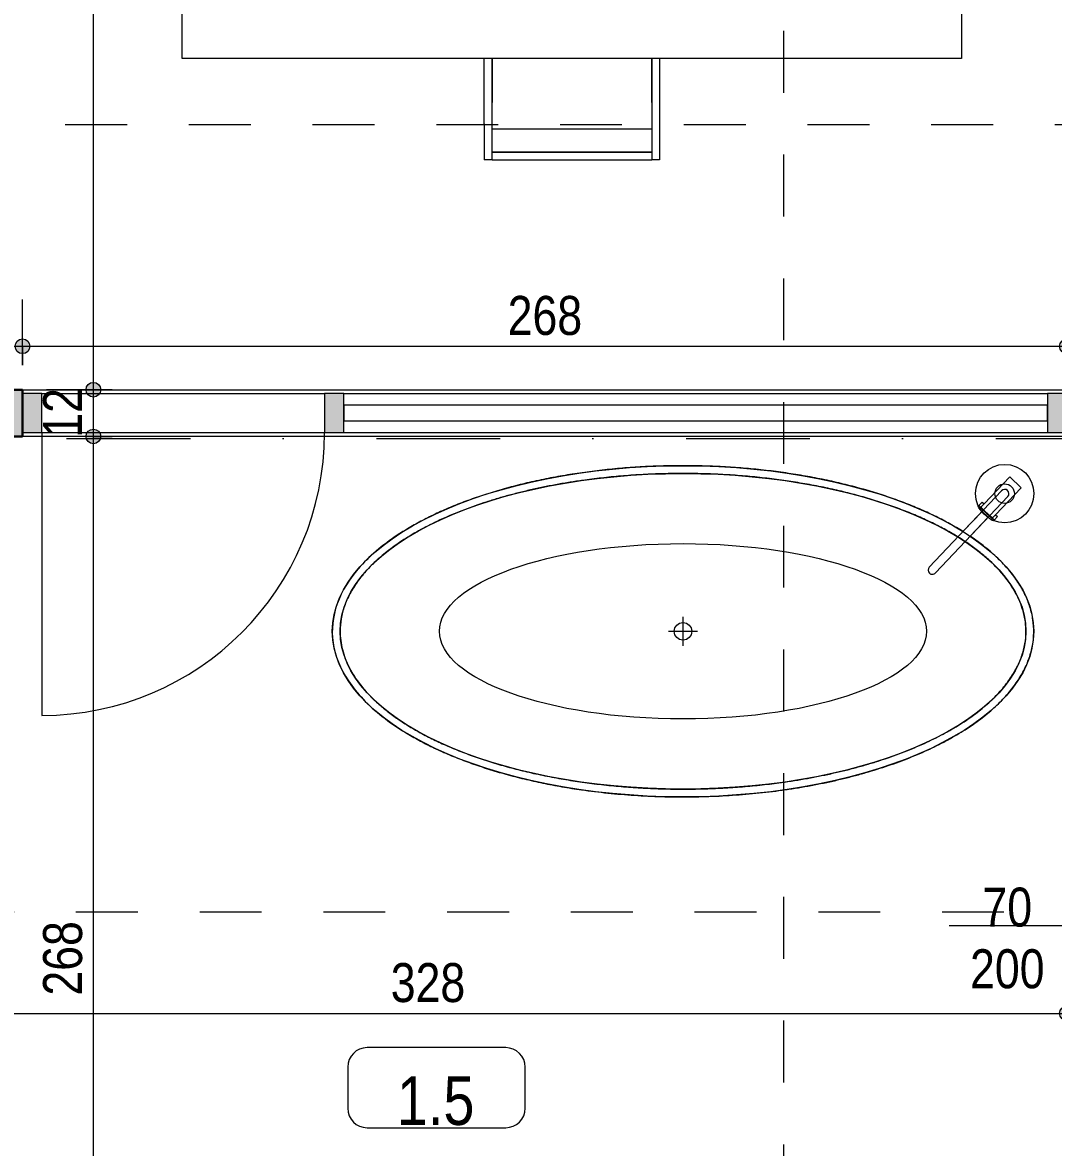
# Model space of a CAD drawing. Header units: centimetres. Extents: x -78 to 2009, y -1466 to 320.
# Drawn here: x 309.1 to 573.7, y -1096.1 to -807.3 of the extents above; entities that cross this region are included whole.
import ezdxf

# ---------------------------------------------------------------- set-up
doc = ezdxf.new("R2010")
doc.units = ezdxf.units.CM
doc.linetypes.add('Dash', pattern=[31.75, 15.875, -15.875])
doc.linetypes.add('Dash dot', pattern=[79.375, 31.75, -23.8125, 0, -23.8125])
for name, color, linetype, lineweight in [('A-ANNO-DIMS', 7, 'Continuous', 9), ('A-ANNO-DIMS-50', 7, 'Continuous', 9), ('A-AREA-IDEN', 7, 'Continuous', 9), ('A-DOOR', 7, 'Continuous', 9), ('A-DOOR-IDEN', 7, 'Continuous', 9), ('A-FLOR', 7, 'Continuous', 9), ('A-GLAZ-CURT', 7, 'Continuous', 9), ('A-GLAZ-CWMG', 7, 'Continuous', 9), ('A-WALL', 7, 'Continuous', 9), ('A-WALL-PATT', 7, 'Continuous', 9), ('G-ANNO-SYMB', 7, 'Continuous', 9), ('I-FURN', 7, 'Continuous', 9), ('P-SANR-FIXT', 7, 'Continuous', 9), ('S-GRID', 7, 'Continuous', 9)]:
    doc.layers.add(name, color=color, linetype=linetype, lineweight=lineweight)
doc.styles.add('Arial Narrow', font='ARIALN.TTF', dxfattribs={"height": 12.5})
doc.styles.add('Arial Narrow_1', font='ARIALN.TTF', dxfattribs={"height": 10})
doc.styles.add('Arial Narrow_3', font='ARIALN.TTF', dxfattribs={"height": 10})
doc.dimstyles.new('TEC_DIM', dxfattribs={"dimscale": 30.48, "dimtxt": 10.23431, "dimasz": 0.492126, "dimexe": 0.393701, "dimexo": 0.246063, "dimgap": 0, "dimtad": 1, "dimdec": 0, "dimzin": 0, "dimdsep": 46, "dimtxsty": 'Arial Narrow_3', "dimblk1": 'DOTSMALL', "dimblk2": 'DOTSMALL', "dimsah": 1, "dimcen": 0.09, "dimazin": 0, "dimtfac": 1, "dimtdec": 4, "dimtix": 1, "dimtmove": 0, "dimatfit": 3, "dimfxl": 0, "dimtvp": 1, "dimtolj": 1, "dimtzin": 0, "dimarcsym": 0})

# ---------------------------------------------------------------- blocks, each defined once
blk = doc.blocks.new('Stuhl-13 - Typ1-1721772-НИВО 1')
at = {"layer": 'I-FURN'}
for p, q in [((-57.71, 2.56), (-55.71, 2.56)), ((-57.71, -6.68), (-57.71, 2.56)), ((-14.71, 2.56), (-55.71, 2.56)), ((-55.71, 0.56), (-55.71, 2.56)), ((-55.71, 0.56), (-14.71, 0.56)), ((-55.71, 0.4), (-55.71, 0.56)), ((-55.71, -3.83), (-55.71, 0.4)), ((-14.72, 0.57), (-55.7, 0.57)), ((-14.71, 2.56), (-12.71, 2.56)), ((-14.71, 2.56), (-14.71, 0.56)), ((-14.71, 0.56), (-14.71, 0.4)), ((-14.71, 0.4), (-14.71, -3.83)), ((-12.71, -6.68), (-12.71, 2.56)), ((-55.71, -9.06), (-55.71, -3.83)), ((-55.7, -5.33), (-14.72, -5.33)), ((-14.71, -3.83), (-14.71, -9.06)), ((-57.71, -12.15), (-57.71, -6.68)), ((-12.71, -6.68), (-12.71, -12.15)), ((-55.71, -23.44), (-55.71, -9.06)), ((-14.71, -9.06), (-14.71, -23.44)), ((-57.71, -23.44), (-57.71, -12.15)), ((-55.71, -12.15), (-55.71, -23.44)), ((-14.71, -23.44), (-14.71, -12.15)), ((-12.71, -12.15), (-12.71, -23.44))]:
    blk.add_line(p, q, dxfattribs=at)
blk = doc.blocks.new('System Panel - Glazed-2486678-НИВО 1')
at = {"layer": 'A-GLAZ-CURT'}
for p, q in [((90.25, 2), (-90.25, 2)), ((-90.25, 2), (-90.25, -2)), ((90.25, -2), (90.25, 2)), ((-90.25, -2), (90.25, -2))]:
    blk.add_line(p, q, dxfattribs=at)
blk = doc.blocks.new('Rectangular Mullion - TEC_DOGRAMA_TERASI_EX-1911774-НИВО 1')
at = {"layer": 'A-GLAZ-CWMG'}
for p, q in [((391.64, -902.59), (572.14, -902.59)), ((391.64, -912.59), (572.14, -912.59))]:
    blk.add_line(p, q, dxfattribs=at)
blk = doc.blocks.new('Rectangular Mullion - TEC_DOGRAMA_TERASI_EX-2486679-НИВО 1')
at = {"layer": 'A-GLAZ-CWMG', "true_color": 0xc0c0c0}
blk.add_hatch(color=9, dxfattribs=at).paths.add_polyline_path([(-5, -5), (-5, 5), (0, 5), (0, -5)])
at = {"layer": 'A-GLAZ-CWMG', "lineweight": 15}
for p, q in [((-5, 5), (0, 5)), ((-5, -5), (-5, 5)), ((0, 5), (0, -5)), ((0, -5), (-5, -5))]:
    blk.add_line(p, q, dxfattribs=at)
blk = doc.blocks.new('Rectangular Mullion - TEC_DOGRAMA_TERASI_EX-1867563-НИВО 1')
at = {"layer": 'A-GLAZ-CWMG'}
for p, q in [((314.14, -902.59), (386.64, -902.59)), ((314.14, -912.59), (386.64, -912.59))]:
    blk.add_line(p, q, dxfattribs=at)
blk = doc.blocks.new('Rectangular Mullion - TEC_DOGRAMA_TERASI_INT-2486674-НИВО 1')
at = {"layer": 'A-GLAZ-CWMG', "true_color": 0xc0c0c0}
blk.add_hatch(color=9, dxfattribs=at).paths.add_polyline_path([(-2.5, -5), (-2.5, 5), (2.5, 5), (2.5, -5)])
at = {"layer": 'A-GLAZ-CWMG', "lineweight": 15}
for p, q in [((-2.5, 5), (2.5, 5)), ((-2.5, -5), (-2.5, 5)), ((2.5, 5), (2.5, -5)), ((2.5, -5), (-2.5, -5))]:
    blk.add_line(p, q, dxfattribs=at)
blk = doc.blocks.new('TEC - ВАНА - ВАНА  180x90 свободностояща-655631-НИВО 1')
at = {"layer": 'P-SANR-FIXT'}
for p, q in [((77.27, 32.67), (83.84, 39.61)), ((83.84, 39.61), (86.74, 36.86)), ((63.18, 16.48), (81.74, 36.09)), ((86.74, 36.86), (80.17, 29.92)), ((83.34, 34.57), (64.78, 14.97)), ((75.74, 32.07), (76.01, 32.36)), ((75.87, 31.71), (75.74, 32.07)), ((76.01, 32.36), (76.76, 33.15)), ((76.14, 31.99), (76.01, 32.36)), ((76.67, 31.38), (76.14, 31.99)), ((76.54, 31.9), (77.27, 32.67)), ((76.61, 31.71), (76.54, 31.9)), ((76.76, 33.15), (77.27, 32.67)), ((76.64, 30.7), (71.83, 25.61)), ((73.7, 24.39), (78.24, 29.19)), ((76.41, 31.09), (75.87, 31.71)), ((78.65, 28.98), (76.41, 31.09)), ((76.88, 31.39), (76.61, 31.71)), ((78.91, 29.26), (76.67, 31.38)), ((78.92, 29.46), (76.88, 31.39)), ((79.29, 28.46), (78.65, 28.98)), ((79.56, 28.75), (78.91, 29.26)), ((79.25, 29.2), (78.92, 29.46)), ((79.44, 29.15), (79.25, 29.2)), ((80.17, 29.92), (79.44, 29.15)), ((80.68, 29.44), (79.93, 28.64)), ((80.17, 29.92), (80.68, 29.44)), ((79.66, 28.36), (79.29, 28.46)), ((79.93, 28.64), (79.56, 28.75)), ((79.93, 28.64), (79.66, 28.36)), ((0, -3.75), (0, 3.75)), ((-3.75, 0), (3.75, 0))]:
    blk.add_line(p, q, dxfattribs=at)
for centre, radius in [((82.54, 35.33), 7.5), ((82.54, 35.33), 7.5), ((82.54, 35.33), 2.5), ((0, 0), 2.25)]:
    blk.add_circle(centre, radius, dxfattribs=at)
for centre, start, end in [((82.54, 35.33), 46.5715, 136.5715), ((82.54, 35.33), 316.5715, 46.5715), ((63.98, 15.72), 136.5715, 226.5715), ((63.98, 15.72), 226.5715, 316.5715)]:
    blk.add_arc(centre, 1.1, start, end, dxfattribs=at)
for major_axis, ratio in [((90, 0), 0.472222), ((88, 0), 0.460227), ((62.5, 0), 0.36)]:
    blk.add_ellipse((0, 0), major_axis=major_axis, ratio=ratio, dxfattribs=at)
for points, knots in [([(71.83, 25.61), (70.75, 26.28), (68.54, 27.58), (64.99, 29.44), (61.83, 30.9), (59.2, 32.02), (57.18, 32.83), (55.11, 33.61), (52.98, 34.36), (50.81, 35.09), (48.61, 35.78), (46.36, 36.44), (44.06, 37.07), (41.72, 37.66), (39.36, 38.23), (36.96, 38.76), (34.52, 39.26), (32.05, 39.72), (29.56, 40.15), (27.05, 40.54), (24.5, 40.9), (21.94, 41.22), (19.36, 41.51), (16.76, 41.76), (14.15, 41.98), (11.52, 42.16), (8.89, 42.3), (6.25, 42.4), (3.6, 42.47), (0.94, 42.5), (-1.71, 42.5), (-4.36, 42.46), (-7.01, 42.38), (-9.65, 42.26), (-12.28, 42.11), (-14.9, 41.92), (-17.51, 41.69), (-20.11, 41.43), (-22.68, 41.13), (-25.24, 40.8), (-27.78, 40.43), (-30.29, 40.03), (-32.77, 39.59), (-35.22, 39.12), (-37.65, 38.61), (-40.05, 38.07), (-42.4, 37.49), (-44.72, 36.89), (-47.01, 36.25), (-49.25, 35.58), (-51.45, 34.88), (-53.6, 34.15), (-55.71, 33.39), (-57.77, 32.6), (-60.45, 31.51), (-63.02, 30.36), (-65.49, 29.16), (-67.87, 27.93), (-70.71, 26.33), (-74.93, 23.65), (-79.56, 20.08), (-85.49, 14), (-89.98, 5.87), (-90.4, -4.22), (-85.81, -14.07), (-78.03, -21.64), (-70.73, -26.37), (-66.08, -28.89), (-62.98, -30.38), (-60.4, -31.52), (-58.4, -32.34), (-56.35, -33.14), (-54.27, -33.91), (-52.13, -34.65), (-49.94, -35.36), (-47.71, -36.04), (-45.44, -36.69), (-43.14, -37.31), (-40.79, -37.89), (-38.4, -38.44), (-35.99, -38.96), (-33.55, -39.44), (-31.07, -39.89), (-28.56, -40.31), (-25.77, -40.73), (-22.69, -41.14), (-18.17, -41.65), (-13.61, -42.04), (-8.99, -42.3), (-5.52, -42.43), (-2.05, -42.5), (1.44, -42.5), (4.92, -42.45), (8.39, -42.33), (11.85, -42.14), (15.3, -41.89), (18.71, -41.58), (22.11, -41.21), (25.47, -40.77), (28.78, -40.28), (32.06, -39.72), (35.29, -39.11), (38.46, -38.44), (41.58, -37.7), (44.64, -36.92), (48.62, -35.79), (52.48, -34.56), (56.15, -33.23), (58.83, -32.18), (61.43, -31.08), (64.75, -29.55), (67.9, -27.93), (70.83, -26.24), (72.93, -24.92), (74.92, -23.57), (77.41, -21.73), (79.69, -19.81), (81.71, -17.84), (83.11, -16.33), (84.39, -14.8), (85.92, -12.74), (87.2, -10.62), (88.21, -8.49), (88.84, -6.87), (89.34, -5.24), (89.82, -3.06), (90.09, -0.32), (89.91, 2.42), (89.49, 4.6), (88.9, 6.77), (87.83, 9.47), (86.32, 12.12), (84.85, 14.2), (83.63, 15.74), (82.28, 17.25), (80.31, 19.24), (77.56, 21.65), (75.04, 23.49), (73.7, 24.39)], [0, 0, 0, 0, 0.009434, 0.018868, 0.028302, 0.033019, 0.037736, 0.042453, 0.04717, 0.051887, 0.056604, 0.061321, 0.066038, 0.070755, 0.075472, 0.080189, 0.084906, 0.089623, 0.09434, 0.099057, 0.103774, 0.108491, 0.113208, 0.117925, 0.122642, 0.127358, 0.132075, 0.136792, 0.141509, 0.146226, 0.150943, 0.15566, 0.160377, 0.165094, 0.169811, 0.174528, 0.179245, 0.183962, 0.188679, 0.193396, 0.198113, 0.20283, 0.207547, 0.212264, 0.216981, 0.221698, 0.226415, 0.231132, 0.235849, 0.240566, 0.245283, 0.25, 0.254717, 0.259434, 0.264151, 0.273585, 0.278302, 0.283019, 0.292453, 0.301887, 0.320755, 0.339623, 0.377358, 0.415094, 0.45283, 0.490566, 0.509434, 0.518868, 0.528302, 0.533019, 0.537736, 0.542453, 0.54717, 0.551887, 0.556604, 0.561321, 0.566038, 0.570755, 0.575472, 0.580189, 0.584906, 0.589623, 0.59434, 0.599057, 0.603774, 0.609965, 0.616156, 0.628538, 0.634729, 0.64092, 0.647111, 0.653302, 0.659493, 0.665684, 0.671875, 0.678066, 0.684257, 0.690448, 0.696639, 0.70283, 0.709021, 0.715212, 0.721403, 0.727594, 0.733785, 0.739976, 0.752358, 0.75855, 0.764741, 0.770932, 0.777123, 0.789505, 0.795696, 0.801887, 0.808078, 0.814269, 0.826651, 0.832842, 0.839033, 0.845224, 0.851415, 0.863797, 0.869988, 0.876179, 0.88237, 0.888561, 0.900943, 0.913325, 0.919517, 0.925708, 0.93809, 0.950472, 0.956663, 0.962854, 0.969045, 0.975236, 0.987618, 1, 1, 1, 1]), ([(88, 0), (88, 1.58), (87.6, 4.71), (85.82, 9.36), (82.88, 13.88), (79.49, 17.5), (76.25, 20.26), (73.56, 22.27), (70.63, 24.2), (67.98, 25.74), (65.75, 26.93), (64.02, 27.8), (62.23, 28.64), (59.79, 29.74), (56.6, 31.04), (53.25, 32.26), (50.48, 33.18), (48.36, 33.84), (46.2, 34.48), (44.01, 35.08), (41.77, 35.65), (39.5, 36.2), (37.19, 36.71), (34.86, 37.19), (32.5, 37.64), (30.1, 38.06), (27.68, 38.45), (25.24, 38.8), (22.78, 39.13), (20.3, 39.41), (17.79, 39.67), (15.28, 39.89), (12.76, 40.08), (10.22, 40.23), (7.67, 40.35), (5.12, 40.44), (2.56, 40.49), (0, 40.51), (-2.56, 40.49), (-5.12, 40.44), (-7.67, 40.35), (-10.22, 40.23), (-12.76, 40.08), (-15.28, 39.89), (-17.79, 39.67), (-20.3, 39.41), (-22.78, 39.13), (-25.55, 38.76), (-28.59, 38.31), (-31.91, 37.76), (-35.16, 37.14), (-38.35, 36.46), (-41.5, 35.73), (-44.56, 34.94), (-47.56, 34.09), (-50.49, 33.18), (-53.33, 32.23), (-56.09, 31.22), (-58.76, 30.16), (-62.18, 28.69), (-65.43, 27.12), (-68.44, 25.47), (-70.61, 24.19), (-72.65, 22.87), (-75.22, 21.07), (-77.56, 19.19), (-79.64, 17.26), (-81.08, 15.77), (-82.38, 14.27), (-83.94, 12.24), (-85.25, 10.15), (-86.27, 8.05), (-87.11, 5.92), (-87.81, 3.24), (-88, 1.08), (-88, 0)], [0, 0, 0, 0, 0.037037, 0.074074, 0.111111, 0.148148, 0.166667, 0.185185, 0.203704, 0.222222, 0.231481, 0.240741, 0.25, 0.259259, 0.277778, 0.296296, 0.305556, 0.314815, 0.324074, 0.333333, 0.342593, 0.351852, 0.361111, 0.37037, 0.37963, 0.388889, 0.398148, 0.407407, 0.416667, 0.425926, 0.435185, 0.444444, 0.453704, 0.462963, 0.472222, 0.481481, 0.490741, 0.5, 0.509259, 0.518519, 0.527778, 0.537037, 0.546296, 0.555556, 0.564815, 0.574074, 0.583333, 0.592593, 0.605324, 0.618056, 0.630787, 0.643519, 0.65625, 0.668981, 0.681713, 0.694444, 0.707176, 0.719907, 0.732639, 0.74537, 0.770833, 0.783565, 0.796296, 0.809028, 0.821759, 0.847222, 0.859954, 0.872685, 0.885417, 0.898148, 0.923611, 0.936343, 0.949074, 0.974537, 1, 1, 1, 1]), ([(-88, 0), (-88, -1.58), (-87.6, -4.71), (-85.82, -9.36), (-82.88, -13.88), (-79.49, -17.5), (-76.25, -20.26), (-73.56, -22.27), (-70.63, -24.2), (-67.98, -25.74), (-65.75, -26.93), (-64.02, -27.8), (-62.23, -28.64), (-59.79, -29.74), (-56.6, -31.04), (-53.25, -32.26), (-50.48, -33.18), (-48.36, -33.84), (-46.2, -34.48), (-44.01, -35.08), (-41.77, -35.65), (-39.5, -36.2), (-37.19, -36.71), (-34.86, -37.19), (-32.5, -37.64), (-30.1, -38.06), (-27.68, -38.45), (-25.24, -38.8), (-22.78, -39.13), (-20.3, -39.41), (-17.79, -39.67), (-15.28, -39.89), (-12.76, -40.08), (-10.22, -40.23), (-7.67, -40.35), (-5.12, -40.44), (-2.56, -40.49), (0, -40.51), (2.56, -40.49), (5.12, -40.44), (7.67, -40.35), (10.22, -40.23), (12.76, -40.08), (15.28, -39.89), (17.79, -39.67), (20.3, -39.41), (22.78, -39.13), (25.55, -38.76), (28.59, -38.31), (31.91, -37.76), (35.16, -37.14), (38.35, -36.46), (41.5, -35.73), (44.56, -34.94), (47.56, -34.09), (50.49, -33.18), (53.33, -32.23), (56.09, -31.22), (58.76, -30.16), (62.18, -28.69), (65.43, -27.12), (68.44, -25.47), (70.61, -24.19), (72.65, -22.87), (75.22, -21.07), (77.56, -19.19), (79.64, -17.26), (81.08, -15.77), (82.38, -14.27), (83.94, -12.24), (85.25, -10.15), (86.27, -8.05), (87.11, -5.92), (87.81, -3.24), (88, -1.08), (88, 0)], [0, 0, 0, 0, 0.037037, 0.074074, 0.111111, 0.148148, 0.166667, 0.185185, 0.203704, 0.222222, 0.231481, 0.240741, 0.25, 0.259259, 0.277778, 0.296296, 0.305556, 0.314815, 0.324074, 0.333333, 0.342593, 0.351852, 0.361111, 0.37037, 0.37963, 0.388889, 0.398148, 0.407407, 0.416667, 0.425926, 0.435185, 0.444444, 0.453704, 0.462963, 0.472222, 0.481481, 0.490741, 0.5, 0.509259, 0.518519, 0.527778, 0.537037, 0.546296, 0.555556, 0.564815, 0.574074, 0.583333, 0.592593, 0.605324, 0.618056, 0.630787, 0.643519, 0.65625, 0.668981, 0.681713, 0.694444, 0.707176, 0.719907, 0.732639, 0.74537, 0.770833, 0.783565, 0.796296, 0.809028, 0.821759, 0.847222, 0.859954, 0.872685, 0.885417, 0.898148, 0.923611, 0.936343, 0.949074, 0.974537, 1, 1, 1, 1])]:
    blk.add_open_spline(points, degree=3, knots=knots, dxfattribs=at)
blk = doc.blocks.new('TEC-GLASSDOOR - TEC-GLASSDOOR-2486681-НИВО 1')
at = {"layer": 'A-DOOR', "lineweight": 15}
blk.add_line((36.25, 5.08), (36.25, 77.58), dxfattribs=at)
at = {"layer": 'A-DOOR'}
blk.add_arc((36.25, 5.08), 72.5, 90, 180, dxfattribs=at)
blk = doc.blocks.new('ПРАВОЪГЪЛНА МАСА - 50x200-2336949-НИВО 1')
at = {"layer": 'I-FURN'}
for p, q in [((-100, 25), (100, 25)), ((-100, -25), (-100, 25)), ((100, 25), (100, -25))]:
    blk.add_line(p, q, dxfattribs=at)
blk = doc.blocks.new('Rectangular Mullion - TEC_DOGRAMA_TERASI_EX-2486685-НИВО 1')
at = {"layer": 'A-GLAZ-CWMG', "true_color": 0xc0c0c0}
blk.add_hatch(color=9, dxfattribs=at).paths.add_polyline_path([(0, -5), (0, 5), (-5, 5), (-5, -5)])
at = {"layer": 'A-GLAZ-CWMG', "lineweight": 15}
for p, q in [((0, 5), (-5, 5)), ((-5, 5), (-5, -5)), ((0, -5), (0, 5)), ((-5, -5), (0, -5))]:
    blk.add_line(p, q, dxfattribs=at)
blk = doc.blocks.new('TEC_ROOM_TAG - TEC_ROOM_TAG-32046-НИВО 1')
at = {"layer": 'A-AREA-IDEN'}
for p, q in [((0.3718, 0.1968), (-0.3391, 0.1968)), ((-0.4391, 0.0968), (-0.4391, -0.1143)), ((0.4718, -0.1143), (0.4718, 0.0968)), ((-0.3391, -0.2143), (0.3718, -0.2143))]:
    blk.add_line(p, q, dxfattribs=at)
for centre, start, end in [((-0.3391, 0.0968), 90, 180), ((0.3718, 0.0968), 360, 90), ((-0.3391, -0.1143), 180, 270), ((0.3718, -0.1143), 270, 360)]:
    blk.add_arc(centre, 0.1, start, end, dxfattribs=at)
blk = doc.blocks.new('TEC_DOOR_TAG - TEC_DOOR_TAG-22318-НИВО 1')
at = {"layer": 'A-DOOR-IDEN'}
blk.add_line((-0.0145, -0.0167), (-0.0145, 0.5833), dxfattribs=at)
blk = doc.blocks.new('DIMBLOCK52-НИВО 1')
at = {"layer": 'A-ANNO-DIMS-50', "transparency": 16777216}
h = blk.add_hatch(color=256, dxfattribs=at)
edge = h.paths.add_edge_path()
edge.add_arc((124.14, -1408.87), 1.88, 0, 360)
h = blk.add_hatch(color=256, dxfattribs=at)
edge = h.paths.add_edge_path()
edge.add_arc((1799.14, -1408.87), 1.88, 0, 360)
for p, q in [((1799.14, -821.59), (1799.14, -1420.87)), ((1799.14, -1408.87), (1799.14, -821.59)), ((124.14, -954.09), (124.14, -1420.87)), ((124.14, -1408.87), (124.14, -954.09)), ((124.14, -1408.87), (1799.14, -1408.87))]:
    blk.add_line(p, q, dxfattribs=at)
for centre in [(124.14, -1408.87), (1799.14, -1408.87)]:
    blk.add_circle(centre, 1.88, dxfattribs=at)
at = {"layer": 'A-ANNO-DIMS-50', "color": 0, "transparency": 16777216, "insert": (948.97, -1395.94), "char_height": 10, "width": 30.4105, "attachment_point": 1, "line_spacing_factor": 0.974696, "style": 'Arial Narrow_3'}
blk.add_mtext('1675', dxfattribs=at)
blk = doc.blocks.new('_DotSmall')
at = {"color": 0, "linetype": 'ByBlock', "const_width": 0.5}
blk.add_lwpolyline([(-0.0625, 0, 1), (0.0625, 0, 1)], format="xyb", close=True, dxfattribs=at)
blk = doc.blocks.new('DIMBLOCK95-НИВО 1')
at = {"layer": 'A-ANNO-DIMS-50', "transparency": 16777216}
h = blk.add_hatch(color=256, dxfattribs=at)
edge = h.paths.add_edge_path()
edge.add_arc((327.34, -913.59), 1.88, 0, 360)
h = blk.add_hatch(color=256, dxfattribs=at)
edge = h.paths.add_edge_path()
edge.add_arc((327.34, -1181.59), 1.88, 0, 360)
for p, q in [((332.19, -913.59), (315.34, -913.59)), ((327.34, -1181.59), (327.34, -913.59)), ((327.34, -913.59), (332.19, -913.59)), ((332.19, -1181.59), (315.34, -1181.59)), ((327.34, -1181.59), (332.19, -1181.59))]:
    blk.add_line(p, q, dxfattribs=at)
for centre in [(327.34, -913.59), (327.34, -1181.59)]:
    blk.add_circle(centre, 1.88, dxfattribs=at)
at = {"layer": 'A-ANNO-DIMS-50', "color": 0, "transparency": 16777216, "insert": (314.42, -1057.09), "char_height": 10, "width": 22.8079, "attachment_point": 1, "rotation": 90, "line_spacing_factor": 0.974696, "style": 'Arial Narrow_3'}
blk.add_mtext('268', dxfattribs=at)
blk = doc.blocks.new('DIMBLOCK96-НИВО 1')
at = {"layer": 'A-ANNO-DIMS-50', "transparency": 16777216}
h = blk.add_hatch(color=256, dxfattribs=at)
edge = h.paths.add_edge_path()
edge.add_arc((327.34, -901.59), 1.88, 0, 360)
h = blk.add_hatch(color=256, dxfattribs=at)
edge = h.paths.add_edge_path()
edge.add_arc((327.34, -913.59), 1.88, 0, 360)
for p, q in [((332.19, -901.59), (315.34, -901.59)), ((327.34, -913.59), (327.34, -901.59)), ((327.34, -901.59), (332.19, -901.59)), ((332.19, -913.59), (315.34, -913.59)), ((327.34, -913.59), (332.19, -913.59))]:
    blk.add_line(p, q, dxfattribs=at)
for centre in [(327.34, -901.59), (327.34, -913.59)]:
    blk.add_circle(centre, 1.88, dxfattribs=at)
at = {"layer": 'A-ANNO-DIMS-50', "color": 0, "transparency": 16777216, "insert": (314.42, -913.92), "char_height": 10, "width": 15.2053, "attachment_point": 1, "rotation": 90, "line_spacing_factor": 0.974696, "style": 'Arial Narrow_3'}
blk.add_mtext('12', dxfattribs=at)
blk = doc.blocks.new('DIMBLOCK97-НИВО 1')
at = {"layer": 'A-ANNO-DIMS-50', "transparency": 16777216}
h = blk.add_hatch(color=256, dxfattribs=at)
edge = h.paths.add_edge_path()
edge.add_arc((327.34, -461.59), 1.88, 0, 360)
h = blk.add_hatch(color=256, dxfattribs=at)
edge = h.paths.add_edge_path()
edge.add_arc((327.34, -901.59), 1.88, 0, 360)
for p, q in [((332.19, -461.59), (315.34, -461.59)), ((327.34, -901.59), (327.34, -461.59)), ((327.34, -461.59), (332.19, -461.59)), ((332.19, -901.59), (315.34, -901.59)), ((327.34, -901.59), (332.19, -901.59))]:
    blk.add_line(p, q, dxfattribs=at)
for centre in [(327.34, -461.59), (327.34, -901.59)]:
    blk.add_circle(centre, 1.88, dxfattribs=at)
at = {"layer": 'A-ANNO-DIMS-50', "color": 0, "transparency": 16777216, "insert": (314.42, -691.09), "char_height": 10, "width": 22.8079, "attachment_point": 1, "rotation": 90, "line_spacing_factor": 0.974696, "style": 'Arial Narrow_3'}
blk.add_mtext('440', dxfattribs=at)
blk = doc.blocks.new('DIMBLOCK220-НИВО 1')
at = {"layer": 'A-ANNO-DIMS-50', "transparency": 16777216}
h = blk.add_hatch(color=256, dxfattribs=at)
edge = h.paths.add_edge_path()
edge.add_arc((249.14, -1061.66), 1.88, 0, 360)
h = blk.add_hatch(color=256, dxfattribs=at)
edge = h.paths.add_edge_path()
edge.add_arc((577.14, -1061.66), 1.88, 0, 360)
for p, q in [((249.14, -1066.51), (249.14, -1049.66)), ((577.14, -1066.51), (577.14, -1049.66)), ((249.14, -1061.66), (577.14, -1061.66)), ((249.14, -1061.66), (249.14, -1066.51)), ((577.14, -1061.66), (577.14, -1066.51))]:
    blk.add_line(p, q, dxfattribs=at)
for centre in [(249.14, -1061.66), (577.14, -1061.66)]:
    blk.add_circle(centre, 1.88, dxfattribs=at)
at = {"layer": 'A-ANNO-DIMS-50', "color": 0, "transparency": 16777216, "insert": (403.64, -1048.74), "char_height": 10, "width": 22.8079, "attachment_point": 1, "line_spacing_factor": 0.974696, "style": 'Arial Narrow_3'}
blk.add_mtext('328', dxfattribs=at)
blk = doc.blocks.new('DIMBLOCK257-НИВО 1')
at = {"layer": 'A-ANNO-DIMS-50', "transparency": 16777216}
h = blk.add_hatch(color=256, dxfattribs=at)
edge = h.paths.add_edge_path()
edge.add_arc((249.14, -890.45), 1.88, 0, 360)
h = blk.add_hatch(color=256, dxfattribs=at)
edge = h.paths.add_edge_path()
edge.add_arc((309.14, -890.45), 1.88, 0, 360)
for p, q in [((249.14, -894.09), (249.14, -878.45)), ((309.14, -895.3), (309.14, -878.45)), ((249.14, -890.45), (309.14, -890.45)), ((249.14, -890.45), (249.14, -894.09)), ((309.14, -890.45), (309.14, -895.3))]:
    blk.add_line(p, q, dxfattribs=at)
for centre in [(249.14, -890.45), (309.14, -890.45)]:
    blk.add_circle(centre, 1.88, dxfattribs=at)
at = {"layer": 'A-ANNO-DIMS-50', "color": 0, "transparency": 16777216, "insert": (272.81, -877.53), "char_height": 10, "width": 15.2053, "attachment_point": 1, "line_spacing_factor": 0.974696, "style": 'Arial Narrow_3'}
blk.add_mtext('60', dxfattribs=at)
blk = doc.blocks.new('DIMBLOCK258-НИВО 1')
at = {"layer": 'A-ANNO-DIMS-50', "transparency": 16777216}
h = blk.add_hatch(color=256, dxfattribs=at)
edge = h.paths.add_edge_path()
edge.add_arc((309.14, -890.45), 1.88, 0, 360)
h = blk.add_hatch(color=256, dxfattribs=at)
edge = h.paths.add_edge_path()
edge.add_arc((577.14, -890.45), 1.88, 0, 360)
for p, q in [((309.14, -895.3), (309.14, -878.45)), ((577.14, -895.3), (577.14, -878.45)), ((309.14, -890.45), (577.14, -890.45)), ((309.14, -890.45), (309.14, -895.3)), ((577.14, -890.45), (577.14, -895.3))]:
    blk.add_line(p, q, dxfattribs=at)
for centre in [(309.14, -890.45), (577.14, -890.45)]:
    blk.add_circle(centre, 1.88, dxfattribs=at)
at = {"layer": 'A-ANNO-DIMS-50', "color": 0, "transparency": 16777216, "insert": (433.64, -877.53), "char_height": 10, "width": 22.8079, "attachment_point": 1, "line_spacing_factor": 0.974696, "style": 'Arial Narrow_3'}
blk.add_mtext('268', dxfattribs=at)

msp = doc.modelspace()

# ---------------------------------------------------------------- hatches: boundary and pattern name
at = {"layer": 'A-WALL-PATT', "true_color": 0x808080}
msp.add_hatch(color=8, dxfattribs=at).paths.add_polyline_path([(309.14, -913.59), (309.14, -901.59), (249.14, -901.59), (249.14, -913.59)])

# ---------------------------------------------------------------- linework, layer by layer
at = {"layer": 'A-FLOR'}
for p, q in [((309.14, -901.59), (577.14, -901.59)), ((577.14, -913.59), (309.14, -913.59))]:
    msp.add_line(p, q, dxfattribs=at)
at = {"layer": 'A-WALL', "lineweight": 30}
for p, q in [((309.14, -901.59), (169.14, -901.59)), ((309.14, -913.59), (309.14, -901.59)), ((249.14, -913.59), (309.14, -913.59))]:
    msp.add_line(p, q, dxfattribs=at)
at = {"layer": 'G-ANNO-SYMB', "linetype": 'Dash', "lineweight": 18}
for p, q in [((504.45, 301.74), (504.45, -1445.49)), ((-60.91, -833.55), (1988.27, -833.55)), ((-58.13, -1035.55), (697.27, -1035.55))]:
    msp.add_line(p, q, dxfattribs=at)
at = {"layer": 'S-GRID', "color": 1, "linetype": 'Dash dot', "lineweight": 18, "true_color": 0xff0000}
msp.add_line((82.05, -914.09), (1840.98, -914.09), dxfattribs=at)

# ---------------------------------------------------------------- block references
at = {"layer": 'A-AREA-IDEN', "xscale": 49.99999999999998, "yscale": 49.99999999999998, "zscale": 49.99999999999998}
msp.add_blockref('TEC_ROOM_TAG - TEC_ROOM_TAG-32046-НИВО 1', (414.55, -1080.28), dxfattribs=at)
at = {"layer": 'A-DOOR', "rotation": 180}
msp.add_blockref('TEC-GLASSDOOR - TEC-GLASSDOOR-2486681-НИВО 1', (350.39, -907.59), dxfattribs=at)
at = {"layer": 'A-DOOR-IDEN', "xscale": 49.99999999999998, "yscale": 49.99999999999998, "zscale": 49.99999999999998, "rotation": 270}
msp.add_blockref('TEC_DOOR_TAG - TEC_DOOR_TAG-22318-НИВО 1', (547.81, -1039.84), dxfattribs=at)
at = {"layer": 'A-GLAZ-CURT', "rotation": 180}
msp.add_blockref('System Panel - Glazed-2486678-НИВО 1', (481.89, -907.59), dxfattribs=at)
at = {"layer": 'A-GLAZ-CWMG', "extrusion": (0, 0, -1)}
for name, p in [('Rectangular Mullion - TEC_DOGRAMA_TERASI_EX-2486679-НИВО 1', (-309.14, -907.59)), ('Rectangular Mullion - TEC_DOGRAMA_TERASI_INT-2486674-НИВО 1', (-389.14, -907.59))]:
    msp.add_blockref(name, p, dxfattribs=at)
at = {"layer": 'A-GLAZ-CWMG'}
for name, p in [('Rectangular Mullion - TEC_DOGRAMA_TERASI_EX-1867563-НИВО 1', (0, 0)), ('Rectangular Mullion - TEC_DOGRAMA_TERASI_EX-1911774-НИВО 1', (0, 0)), ('Rectangular Mullion - TEC_DOGRAMA_TERASI_EX-2486685-НИВО 1', (577.14, -907.59))]:
    msp.add_blockref(name, p, dxfattribs=at)
at = {"layer": 'I-FURN', "rotation": 180}
for name, p in [('ПРАВОЪГЪЛНА МАСА - 50x200-2336949-НИВО 1', (450.14, -791.59)), ('Stuhl-13 - Typ1-1721772-НИВО 1', (414.93, -840.03))]:
    msp.add_blockref(name, p, dxfattribs=at)
at = {"layer": 'P-SANR-FIXT'}
msp.add_blockref('TEC - ВАНА - ВАНА  180x90 свободностояща-655631-НИВО 1', (478.64, -963.59), dxfattribs=at)

# ---------------------------------------------------------------- texts
at = {"layer": 'A-AREA-IDEN', "insert": (415.16, -1084.12), "char_height": 12.5, "width": 20.2, "attachment_point": 5, "line_spacing_factor": 0.949189, "style": 'Arial Narrow'}
msp.add_mtext('\\pt63.5,127,190.5,254,317.5,381,444.5,508,571.5,635,698.5,762,825.5,889,952.5,1016,1079.5,1143,1206.5,1270,1333.5,1397,1460.5,1524,1587.5,1651,1714.5,1778,1841.5,1905,1968.5,2032;1.5', dxfattribs=at)
at = {"layer": 'A-DOOR-IDEN', "insert": (561.85, -1042.36), "char_height": 10, "width": 20.2, "attachment_point": 5, "line_spacing_factor": 0.949189, "style": 'Arial Narrow_1'}
msp.add_mtext('\\pt5,10,15,20,25,30,35,40,45,50,55,60,65,70,75,80,85,90,95,100,105,110,115,120,125,130,135,140,145,150,155,160;70\\P200', dxfattribs=at)

# ---------------------------------------------------------------- dimensions: what is measured, and where the dimension line sits
at = {"layer": 'A-ANNO-DIMS'}
for base, p1, p2, override, picture, middle in [((327.34, -461.59), (324.69, -901.59), (324.69, -461.59), {"dimpost": '<>', "dimfxl": 440}, 'DIMBLOCK97-НИВО 1', (322.24, -681.59)), ((327.34, -901.59), (324.69, -913.59), (324.69, -901.59), {"dimpost": '<>', "dimfxl": 12}, 'DIMBLOCK96-НИВО 1', (322.32, -907.59)), ((327.34, -913.59), (324.69, -1181.59), (324.69, -913.59), {"dimpost": '<>', "dimfxl": 268}, 'DIMBLOCK95-НИВО 1', (322.24, -1047.59))]:
    dim = msp.add_linear_dim(base=base, p1=p1, p2=p2, angle=90, dimstyle='TEC_DIM', override=override, dxfattribs=at)
    dim.commit()
    dim.dimension.update_dxf_attribs({"geometry": picture, "text_midpoint": middle})
for base, p1, p2, override, picture, middle in [((1799.14, -1408.87), (124.14, -946.59), (1799.14, -814.09), {"dimpost": '<>', "dimfxl": 1680.232499}, 'DIMBLOCK52-НИВО 1', (961.64, -1403.76)), ((309.14, -890.45), (249.14, -901.59), (309.14, -887.8), {"dimpost": '<>', "dimfxl": 61.563742}, 'DIMBLOCK257-НИВО 1', (279.14, -885.35)), ((577.14, -890.45), (309.14, -887.8), (577.14, -887.8), {"dimpost": '<>', "dimfxl": 268}, 'DIMBLOCK258-НИВО 1', (443.14, -885.35)), ((577.14, -1061.66), (249.14, -1059.01), (577.14, -1059.01), {"dimpost": '<>', "dimfxl": 328}, 'DIMBLOCK220-НИВО 1', (413.14, -1056.55))]:
    dim = msp.add_linear_dim(base=base, p1=p1, p2=p2, dimstyle='TEC_DIM', override=override, dxfattribs=at)
    dim.commit()
    dim.dimension.update_dxf_attribs({"geometry": picture, "text_midpoint": middle})

doc.saveas('drawing.dxf')
